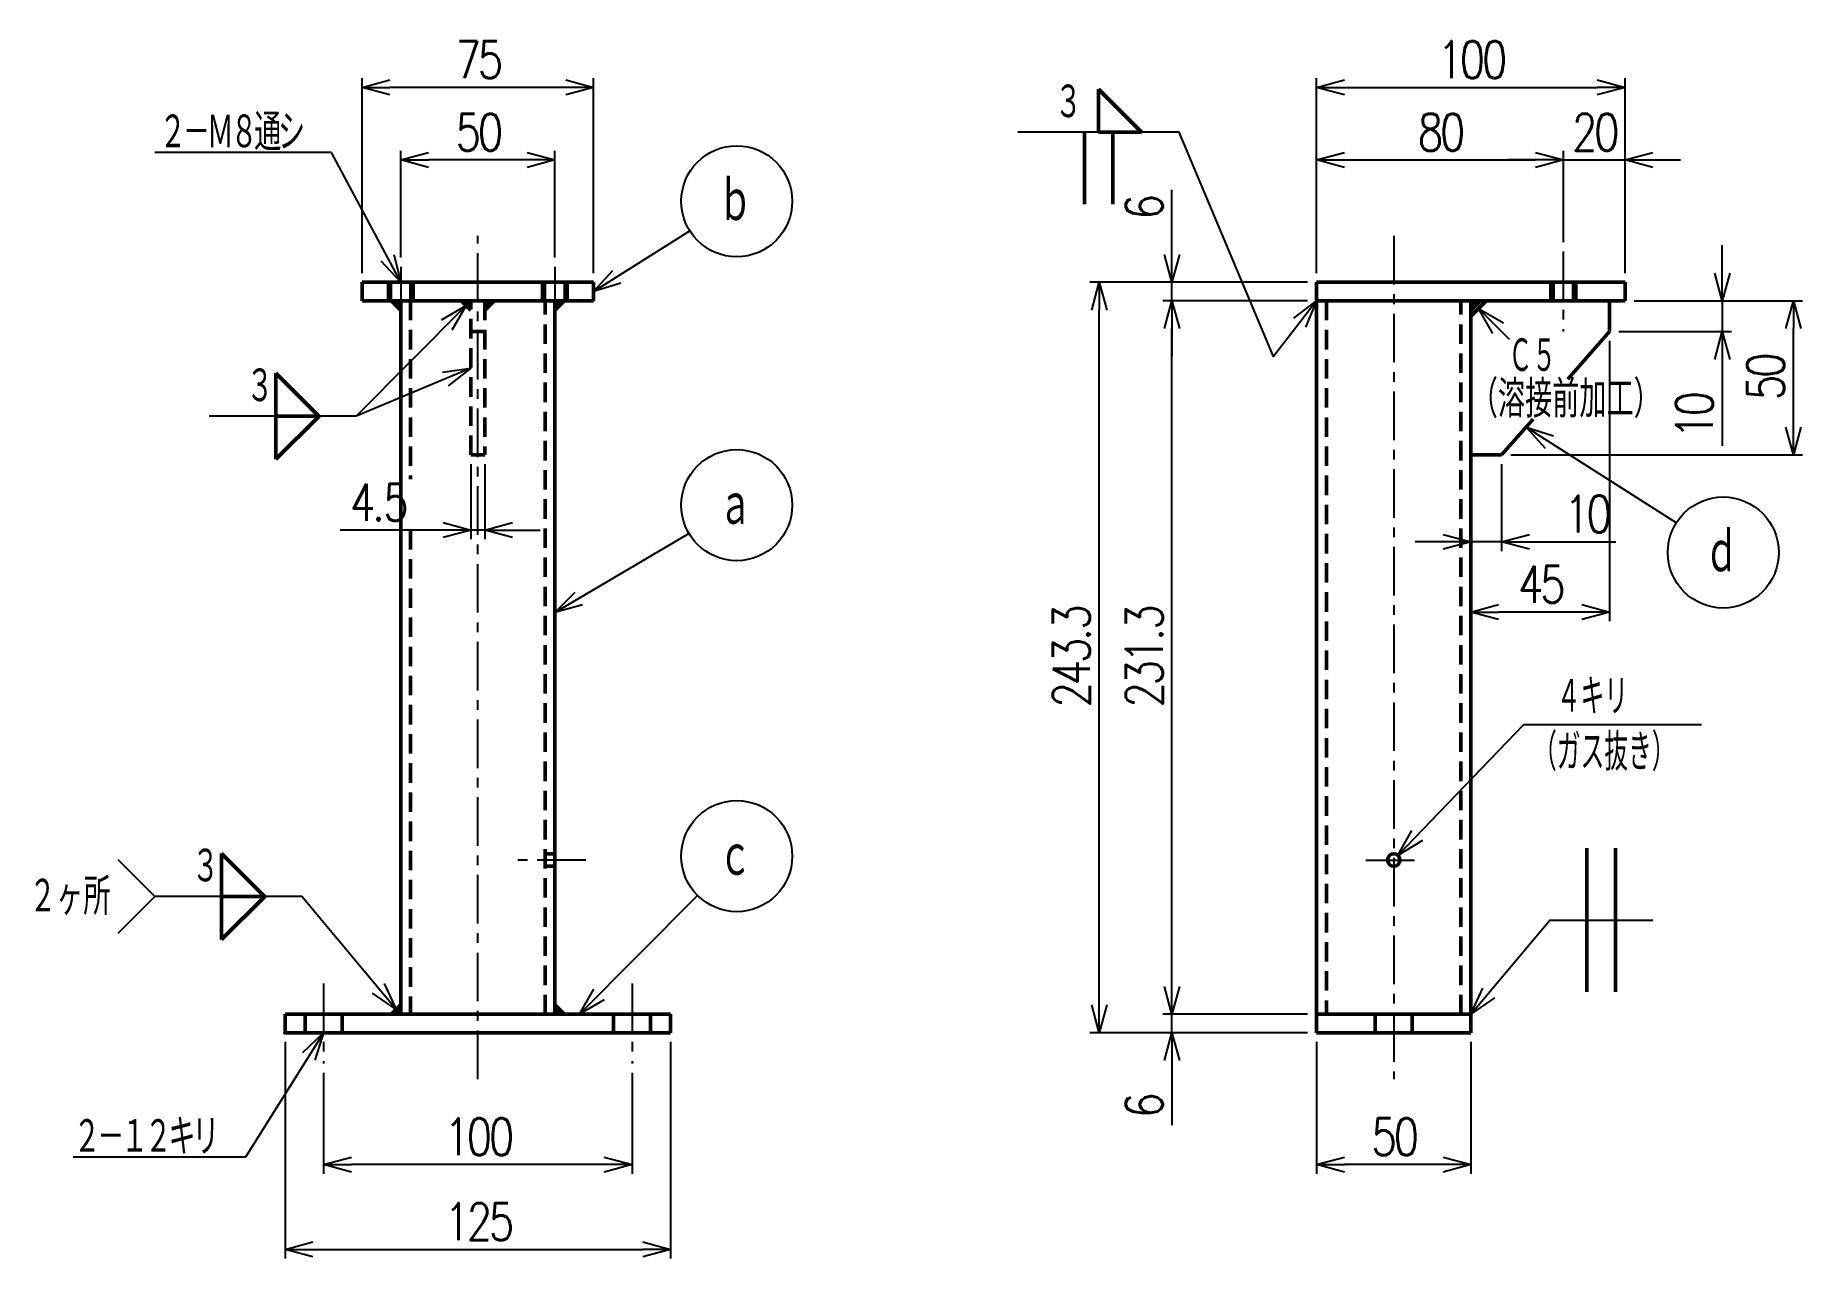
# Model space of a CAD drawing. Header units: millimetres. Extents: x -81 to 492, y -73 to 323.
import ezdxf

# ---------------------------------------------------------------- set-up
doc = ezdxf.new("R2010")
doc.units = ezdxf.units.MM
doc.header["$LTSCALE"] = 0.496063
doc.linetypes.add('CENTER', pattern=[50.8, 31.75, -6.35, 6.35, -6.35])
doc.linetypes.add('DASHED', pattern=[19.05, 12.7, -6.35])
doc.layers.add('NoLayerName_001', color=7, linetype='Continuous')
doc.styles.get("Standard").update_dxf_attribs({"font": 'txt', "bigfont": 'extfont2'})
doc.dimstyles.get("Standard").update_dxf_attribs({"dimtxt": 2.5, "dimasz": 2.5, "dimexe": 1.25, "dimexo": 0.625, "dimtad": 1, "dimdec": 3, "dimzin": 0, "dimdsep": 46, "dimtxsty": 'Standard', "dimcen": 2.5, "dimadec": 0, "dimazin": 0, "dimtfac": 0.75, "dimtdec": 3, "dimtmove": 0, "dimatfit": 3, "dimfxl": 1, "dimarcsym": 0})

# ---------------------------------------------------------------- blocks, each defined once
blk = doc.blocks.new('_OPEN30')
at = {"color": 0, "linetype": 'ByBlock', "lineweight": -2}
for p, q in [((-1, 0.267949), (0, 0)), ((0, 0), (-1, -0.267949)), ((0, 0), (-1, 0))]:
    blk.add_line(p, q, dxfattribs=at)
blk = doc.blocks.new('*D38')
at = {"layer": 'Defpoints', "color": 0}
for p in [(0, 0), (125, 0), (125, -70.24)]:
    blk.add_point(p, dxfattribs=at)
at = {"layer": 'NoLayerName_001', "color": 0, "linetype": 'Continuous', "lineweight": 25}
for p, q in [((0, -3), (0, -73.24)), ((125, -3), (125, -73.24)), ((9, -70.24), (116, -70.24))]:
    blk.add_line(p, q, dxfattribs=at)
at = {"layer": 'NoLayerName_001', "color": 0, "lineweight": 25, "xscale": 9, "yscale": 9, "zscale": 9, "rotation": 180}
blk.add_blockref('_OPEN30', (0, -70.24), dxfattribs=at)
at = {"layer": 'NoLayerName_001', "color": 0, "lineweight": 25, "xscale": 9, "yscale": 9, "zscale": 9}
blk.add_blockref('_OPEN30', (125, -70.24), dxfattribs=at)
at = {"layer": 'NoLayerName_001', "color": 2, "lineweight": 50, "insert": (62.5, -61.24), "char_height": 12, "attachment_point": 5}
blk.add_mtext('\\W0.8000;\\T0.8750;125', dxfattribs=at)
blk = doc.blocks.new('*D39')
at = {"layer": 'Defpoints', "color": 0}
for p in [(12.5, -10), (112.5, -10), (12.5, -42.74)]:
    blk.add_point(p, dxfattribs=at)
at = {"layer": 'NoLayerName_001', "color": 0, "linetype": 'Continuous', "lineweight": 25}
for p, q in [((12.5, -13), (12.5, -45.74)), ((112.5, -13), (112.5, -45.74)), ((103.5, -42.74), (21.5, -42.74))]:
    blk.add_line(p, q, dxfattribs=at)
at = {"layer": 'NoLayerName_001', "color": 0, "lineweight": 25, "xscale": 9, "yscale": 9, "zscale": 9}
for p, rotation in [((12.5, -42.74), 180), ((112.5, -42.74), 360)]:
    blk.add_blockref('_OPEN30', p, dxfattribs=dict(at, rotation=rotation))
at = {"layer": 'NoLayerName_001', "color": 2, "lineweight": 50, "insert": (62.5, -33.74), "char_height": 12, "attachment_point": 5}
blk.add_mtext('\\W0.8000;\\T0.8750;100', dxfattribs=at)
blk = doc.blocks.new('*D40')
at = {"layer": 'Defpoints', "color": 0}
for p in [(25, 306.47), (25, 243.3), (100, 243.3)]:
    blk.add_point(p, dxfattribs=at)
at = {"layer": 'NoLayerName_001', "color": 0, "linetype": 'Continuous', "lineweight": 25}
for p, q in [((25, 246.3), (25, 309.47)), ((100, 246.3), (100, 309.47)), ((91, 306.47), (34, 306.47))]:
    blk.add_line(p, q, dxfattribs=at)
at = {"layer": 'NoLayerName_001', "color": 0, "lineweight": 25, "xscale": 9, "yscale": 9, "zscale": 9, "rotation": 180}
blk.add_blockref('_OPEN30', (25, 306.47), dxfattribs=at)
at = {"layer": 'NoLayerName_001', "color": 0, "lineweight": 25, "xscale": 9, "yscale": 9, "zscale": 9}
blk.add_blockref('_OPEN30', (100, 306.47), dxfattribs=at)
at = {"layer": 'NoLayerName_001', "color": 2, "lineweight": 50, "insert": (62.5, 315.47), "char_height": 12, "attachment_point": 5}
blk.add_mtext('\\W0.8000;\\T0.8750;75', dxfattribs=at)
blk = doc.blocks.new('*D41')
at = {"layer": 'Defpoints', "color": 0}
for p in [(37.5, 282.94), (37.5, 248.3), (87.5, 248.3)]:
    blk.add_point(p, dxfattribs=at)
at = {"layer": 'NoLayerName_001', "color": 0, "linetype": 'Continuous', "lineweight": 25}
for p, q in [((37.5, 251.3), (37.5, 285.94)), ((78.5, 282.94), (46.5, 282.94)), ((87.5, 251.3), (87.5, 285.94))]:
    blk.add_line(p, q, dxfattribs=at)
at = {"layer": 'NoLayerName_001', "color": 0, "lineweight": 25, "xscale": 9, "yscale": 9, "zscale": 9, "rotation": 180}
blk.add_blockref('_OPEN30', (37.5, 282.94), dxfattribs=at)
at = {"layer": 'NoLayerName_001', "color": 0, "lineweight": 25, "xscale": 9, "yscale": 9, "zscale": 9}
blk.add_blockref('_OPEN30', (87.5, 282.94), dxfattribs=at)
at = {"layer": 'NoLayerName_001', "color": 2, "lineweight": 50, "insert": (62.5, 291.94), "char_height": 12, "attachment_point": 5}
blk.add_mtext('\\W0.8000;\\T0.8750;50', dxfattribs=at)
blk = doc.blocks.new('*D42')
at = {"layer": 'Defpoints', "color": 0}
for p in [(60.25, 187.3), (64.75, 187.3), (60.25, 162.96)]:
    blk.add_point(p, dxfattribs=at)
at = {"layer": 'NoLayerName_001', "color": 0, "linetype": 'Continuous', "lineweight": 25}
for p, q in [((60.25, 184.3), (60.25, 159.96)), ((64.75, 184.3), (64.75, 159.96)), ((60.25, 162.96), (17.85, 162.96)), ((51.25, 162.96), (42.25, 162.96)), ((64.75, 162.96), (60.25, 162.96)), ((73.75, 162.96), (82.75, 162.96))]:
    blk.add_line(p, q, dxfattribs=at)
at = {"layer": 'NoLayerName_001', "color": 0, "lineweight": 25, "xscale": 9, "yscale": 9, "zscale": 9}
blk.add_blockref('_OPEN30', (60.25, 162.96), dxfattribs=at)
at = {"layer": 'NoLayerName_001', "color": 0, "lineweight": 25, "xscale": 9, "yscale": 9, "zscale": 9, "rotation": 180}
blk.add_blockref('_OPEN30', (64.75, 162.96), dxfattribs=at)
at = {"layer": 'NoLayerName_001', "color": 2, "lineweight": 50, "insert": (30.05, 171.96), "char_height": 12, "attachment_point": 5}
blk.add_mtext('\\W0.8000;\\T0.8750;4.5', dxfattribs=at)
blk = doc.blocks.new('JZB_0008')
at = {"layer": 'NoLayerName_001', "color": 7, "linetype": 'Continuous', "lineweight": 50}
for p, q in [((0, 0), (0, 6)), ((0, 6), (75, 6)), ((75, 6), (75, 0)), ((0, 0), (75, 0))]:
    blk.add_line(p, q, dxfattribs=at)
blk = doc.blocks.new('JZB_0009')
at = {"layer": 'NoLayerName_001', "color": 7, "linetype": 'Continuous', "lineweight": 50}
for p, q in [((0, 0), (0, 6)), ((125, 6), (0, 6)), ((125, 6), (125, 0)), ((125, 0), (0, 0))]:
    blk.add_line(p, q, dxfattribs=at)
blk = doc.blocks.new('JZB_0010')
at = {"layer": 'NoLayerName_001', "color": 7, "linetype": 'Continuous', "lineweight": 50}
for p, q in [((0, 0), (0, 231.3)), ((50, 231.3), (50, 0))]:
    blk.add_line(p, q, dxfattribs=at)
at = {"layer": 'NoLayerName_001', "color": 3, "linetype": 'DASHED', "lineweight": 50}
for p, q in [((3.2, 231.3), (3.2, 173.47)), ((46.8, 0), (46.8, 231.3)), ((3.2, 156.96), (3.2, 0))]:
    blk.add_line(p, q, dxfattribs=at)
blk = doc.blocks.new('JZB_0011')
at = {"layer": 'NoLayerName_001', "color": 4, "linetype": 'CENTER', "lineweight": 25}
blk.add_line((4, 16), (4, 0), dxfattribs=at)
at = {"layer": 'NoLayerName_001', "color": 3, "linetype": 'DASHED', "lineweight": 50}
for p, q in [((0, 11), (0, 5)), ((0.67, 5), (0.67, 11)), ((7.33, 5), (7.33, 11)), ((8, 5), (8, 11))]:
    blk.add_line(p, q, dxfattribs=at)
blk = doc.blocks.new('JZB_0012')
at = {"layer": 'NoLayerName_001', "color": 4, "linetype": 'CENTER', "lineweight": 25}
blk.add_line((4, 16), (4, 0), dxfattribs=at)
at = {"layer": 'NoLayerName_001', "color": 3, "linetype": 'DASHED', "lineweight": 50}
for p, q in [((0, 11), (0, 5)), ((0.67, 5), (0.67, 11)), ((7.33, 5), (7.33, 11)), ((8, 5), (8, 11))]:
    blk.add_line(p, q, dxfattribs=at)
blk = doc.blocks.new('JZB_0013')
at = {"layer": 'NoLayerName_001', "color": 4, "linetype": 'CENTER', "lineweight": 25}
blk.add_line((6, 26), (6, 0), dxfattribs=at)
at = {"layer": 'NoLayerName_001', "color": 3, "linetype": 'DASHED', "lineweight": 50}
for p, q in [((0, 16), (0, 10)), ((12, 10), (12, 16))]:
    blk.add_line(p, q, dxfattribs=at)
blk = doc.blocks.new('JZB_0014')
at = {"layer": 'NoLayerName_001', "color": 4, "linetype": 'CENTER', "lineweight": 25}
blk.add_line((6, 26), (6, 0), dxfattribs=at)
at = {"layer": 'NoLayerName_001', "color": 3, "linetype": 'DASHED', "lineweight": 50}
for p, q in [((0, 16), (0, 10)), ((12, 10), (12, 16))]:
    blk.add_line(p, q, dxfattribs=at)
blk = doc.blocks.new('JZB_0015')
at = {"layer": 'NoLayerName_001', "color": 4, "linetype": 'CENTER', "lineweight": 25}
blk.add_line((23.2, 2), (0, 2), dxfattribs=at)
at = {"layer": 'NoLayerName_001', "color": 3, "linetype": 'DASHED', "lineweight": 50}
for p, q in [((13.2, 4), (10, 4)), ((10, 0), (13.2, 0))]:
    blk.add_line(p, q, dxfattribs=at)
blk = doc.blocks.new('JZB_0016')
at = {"layer": 'NoLayerName_001', "color": 3, "linetype": 'DASHED', "lineweight": 50}
for p, q in [((0, 0), (0, 50)), ((4.5, 50), (4.5, 0)), ((0, 40), (4.5, 40)), ((4.5, 0), (0, 0))]:
    blk.add_line(p, q, dxfattribs=at)
blk = doc.blocks.new('DIM_0002')
at = {"color": 3, "linetype": 'Continuous', "lineweight": 25}
for points in [[(0, 0), (31.23, 19.66)], [(8.9, 2.75), (0, 0), (6.33, 6.84)]]:
    blk.add_lwpolyline(points, dxfattribs=at)
blk.add_circle((46.46, 29.25), 18, dxfattribs=at)
at = {"color": 2, "linetype": 'Continuous', "lineweight": 50, "width": 0.666667}
blk.add_text('ｂ', height=15, dxfattribs=at).set_placement((40.46, 21.75))
blk = doc.blocks.new('DIM_0003')
at = {"color": 3, "linetype": 'Continuous', "lineweight": 25}
for points in [[(0, 0), (43.46, 25.67)], [(8.98, 2.5), (0, 0), (6.52, 6.65)]]:
    blk.add_lwpolyline(points, dxfattribs=at)
blk.add_circle((58.96, 34.82), 18, dxfattribs=at)
at = {"color": 2, "linetype": 'Continuous', "lineweight": 50, "width": 0.666667}
blk.add_text('ａ', height=15, dxfattribs=at).set_placement((52.96, 27.32))
blk = doc.blocks.new('DIM_0004')
at = {"color": 3, "linetype": 'Continuous', "lineweight": 25}
for points in [[(0, 0), (38.31, 38.49)], [(8.06, 4.68), (0, 0), (4.64, 8.08)]]:
    blk.add_lwpolyline(points, dxfattribs=at)
blk.add_circle((51, 51.25), 18, dxfattribs=at)
at = {"color": 2, "linetype": 'Continuous', "lineweight": 50, "width": 0.666667}
blk.add_text('ｃ', height=15, dxfattribs=at).set_placement((45, 43.75))
blk = doc.blocks.new('DIM_0005')
at = {"color": 2, "linetype": 'Continuous', "lineweight": 50}
for p, q in [((62.4, 50.63), (62.4, 36.68)), ((76.33, 36.68), (62.4, 50.63)), ((62.4, 36.68), (76.33, 36.68)), ((62.4, 36.68), (62.4, 22.72)), ((76.46, 36.68), (62.4, 36.68)), ((62.4, 22.72), (76.46, 36.68))]:
    blk.add_line(p, q, dxfattribs=at)
at = {"color": 3, "linetype": 'Continuous', "lineweight": 25}
for points in [[(28.8, 48.68), (40.8, 36.68), (28.8, 24.68)], [(118.99, 0), (88.46, 36.68), (40.8, 36.68)], [(115.09, 8.46), (118.99, 0), (111.38, 5.37)]]:
    blk.add_lwpolyline(points, dxfattribs=at)
at = {"color": 2, "linetype": 'Continuous', "lineweight": 50, "width": 0.666667}
for s, p in [('３', (52.8, 40.43)), ('２ヶ所', (0, 30.68))]:
    blk.add_text(s, height=12, dxfattribs=at).set_placement(p)
blk = doc.blocks.new('DIM_0006')
at = {"color": 2, "linetype": 'Continuous', "lineweight": 50}
for p, q in [((21.6, 28.01), (21.6, 14.06)), ((35.53, 14.06), (21.6, 28.01)), ((21.6, 14.06), (35.53, 14.06)), ((21.6, 14.06), (21.6, 0.11)), ((35.66, 14.06), (21.6, 14.06)), ((21.6, 0.11), (35.66, 14.06))]:
    blk.add_line(p, q, dxfattribs=at)
at = {"color": 3, "linetype": 'Continuous', "lineweight": 25}
for points in [[(83.31, 49.97), (47.66, 14.06), (0, 14.06)], [(75.26, 45.29), (83.31, 49.97), (78.68, 41.89)], [(84.81, 29.57), (47.66, 14.06)], [(75.58, 28.32), (84.81, 29.57), (77.43, 23.87)]]:
    blk.add_lwpolyline(points, dxfattribs=at)
at = {"color": 2, "linetype": 'Continuous', "lineweight": 50, "width": 0.666667}
blk.add_text('３', height=12, dxfattribs=at).set_placement((12, 17.81))
blk = doc.blocks.new('*D43')
at = {"layer": 'Defpoints', "color": 0}
for p in [(414.47, 282.94), (414.47, 253.3), (334.47, 243.3)]:
    blk.add_point(p, dxfattribs=at)
at = {"layer": 'NoLayerName_001', "color": 0, "linetype": 'Continuous', "lineweight": 25}
for p, q in [((334.47, 246.3), (334.47, 285.94)), ((343.47, 282.94), (405.47, 282.94)), ((414.47, 256.3), (414.47, 285.94))]:
    blk.add_line(p, q, dxfattribs=at)
at = {"layer": 'NoLayerName_001', "color": 0, "lineweight": 25, "xscale": 9, "yscale": 9, "zscale": 9, "rotation": 180}
blk.add_blockref('_OPEN30', (334.47, 282.94), dxfattribs=at)
at = {"layer": 'NoLayerName_001', "color": 0, "lineweight": 25, "xscale": 9, "yscale": 9, "zscale": 9}
blk.add_blockref('_OPEN30', (414.47, 282.94), dxfattribs=at)
at = {"layer": 'NoLayerName_001', "color": 2, "lineweight": 50, "insert": (374.47, 291.94), "char_height": 12, "attachment_point": 5}
blk.add_mtext('\\W0.8000;\\T0.8750;80', dxfattribs=at)
blk = doc.blocks.new('*D44')
at = {"layer": 'Defpoints', "color": 0}
for p in [(434.47, 282.94), (414.47, 253.3), (434.47, 243.3)]:
    blk.add_point(p, dxfattribs=at)
at = {"layer": 'NoLayerName_001', "color": 0, "linetype": 'Continuous', "lineweight": 25}
for p, q in [((405.47, 282.94), (396.47, 282.94)), ((414.47, 256.3), (414.47, 285.94)), ((414.47, 282.94), (434.47, 282.94)), ((434.47, 246.3), (434.47, 285.94)), ((443.47, 282.94), (452.47, 282.94))]:
    blk.add_line(p, q, dxfattribs=at)
at = {"layer": 'NoLayerName_001', "color": 0, "lineweight": 25, "xscale": 9, "yscale": 9, "zscale": 9}
blk.add_blockref('_OPEN30', (414.47, 282.94), dxfattribs=at)
at = {"layer": 'NoLayerName_001', "color": 0, "lineweight": 25, "xscale": 9, "yscale": 9, "zscale": 9, "rotation": 180}
blk.add_blockref('_OPEN30', (434.47, 282.94), dxfattribs=at)
at = {"layer": 'NoLayerName_001', "color": 2, "lineweight": 50, "insert": (424.47, 291.94), "char_height": 12, "attachment_point": 5}
blk.add_mtext('\\W0.8000;\\T0.8750;20', dxfattribs=at)
blk = doc.blocks.new('*D45')
at = {"layer": 'Defpoints', "color": 0}
for p in [(434.47, 306.47), (334.47, 243.3), (434.47, 243.3)]:
    blk.add_point(p, dxfattribs=at)
at = {"layer": 'NoLayerName_001', "color": 0, "linetype": 'Continuous', "lineweight": 25}
for p, q in [((334.47, 246.3), (334.47, 309.47)), ((434.47, 246.3), (434.47, 309.47)), ((343.47, 306.47), (425.47, 306.47))]:
    blk.add_line(p, q, dxfattribs=at)
at = {"layer": 'NoLayerName_001', "color": 0, "lineweight": 25, "xscale": 9, "yscale": 9, "zscale": 9, "rotation": 180}
blk.add_blockref('_OPEN30', (334.47, 306.47), dxfattribs=at)
at = {"layer": 'NoLayerName_001', "color": 0, "lineweight": 25, "xscale": 9, "yscale": 9, "zscale": 9}
blk.add_blockref('_OPEN30', (434.47, 306.47), dxfattribs=at)
at = {"layer": 'NoLayerName_001', "color": 2, "lineweight": 50, "insert": (384.47, 315.47), "char_height": 12, "attachment_point": 5}
blk.add_mtext('\\W0.8000;\\T0.8750;100', dxfattribs=at)
blk = doc.blocks.new('*D46')
at = {"layer": 'Defpoints', "color": 0}
for p in [(334.47, 0), (384.47, 0), (334.47, -42.74)]:
    blk.add_point(p, dxfattribs=at)
at = {"layer": 'NoLayerName_001', "color": 0, "linetype": 'Continuous', "lineweight": 25}
for p, q in [((334.47, -3), (334.47, -45.74)), ((384.47, -3), (384.47, -45.74)), ((375.47, -42.74), (343.47, -42.74))]:
    blk.add_line(p, q, dxfattribs=at)
at = {"layer": 'NoLayerName_001', "color": 0, "lineweight": 25, "xscale": 9, "yscale": 9, "zscale": 9}
for p, rotation in [((334.47, -42.74), 180), ((384.47, -42.74), 360)]:
    blk.add_blockref('_OPEN30', p, dxfattribs=dict(at, rotation=rotation))
at = {"layer": 'NoLayerName_001', "color": 2, "lineweight": 50, "insert": (359.47, -33.74), "char_height": 12, "attachment_point": 5}
blk.add_mtext('\\W0.8000;\\T0.8750;50', dxfattribs=at)
blk = doc.blocks.new('DIM_0010')
at = {"color": 3, "linetype": 'Continuous', "lineweight": 25}
for points in [[(0, 0), (40.8, 42.53), (98.4, 42.53)], [(7.97, 4.83), (0, 0), (4.49, 8.16)]]:
    blk.add_lwpolyline(points, dxfattribs=at)
at = {"color": 2, "linetype": 'Continuous', "lineweight": 50, "width": 0.583333}
for s, p in [('\u3000４キリ', (43.8, 45.53)), ('（ガス抜き）', (43.8, 27.53))]:
    blk.add_text(s, height=12, dxfattribs=at).set_placement(p)
blk = doc.blocks.new('*D48')
at = {"layer": 'Defpoints', "color": 0}
for p in [(287.57, 237.3), (334.47, 237.3), (334.47, 6)]:
    blk.add_point(p, dxfattribs=at)
at = {"layer": 'NoLayerName_001', "color": 0, "linetype": 'Continuous', "lineweight": 25}
for p, q in [((331.47, 237.3), (284.57, 237.3)), ((287.57, 15), (287.57, 228.3)), ((331.47, 6), (284.57, 6))]:
    blk.add_line(p, q, dxfattribs=at)
at = {"layer": 'NoLayerName_001', "color": 0, "lineweight": 25, "xscale": 9, "yscale": 9, "zscale": 9}
for p, rotation in [((287.57, 237.3), 90), ((287.57, 6), 270)]:
    blk.add_blockref('_OPEN30', p, dxfattribs=dict(at, rotation=rotation))
at = {"layer": 'NoLayerName_001', "color": 2, "lineweight": 50, "insert": (278.57, 121.65), "char_height": 12, "attachment_point": 5, "rotation": 90}
blk.add_mtext('\\W0.8000;\\T0.8750;231.3', dxfattribs=at)
blk = doc.blocks.new('*D49')
at = {"layer": 'Defpoints', "color": 0}
for p in [(287.57, 6), (334.47, 6), (334.47, 0)]:
    blk.add_point(p, dxfattribs=at)
at = {"layer": 'NoLayerName_001', "color": 0, "linetype": 'Continuous', "lineweight": 25}
for p, q in [((287.57, 15), (287.57, 24)), ((331.47, 6), (284.57, 6)), ((287.57, 0), (287.57, 6)), ((331.47, 0), (284.57, 0)), ((287.57, 0), (287.57, -29.94)), ((287.57, -9), (287.57, -18))]:
    blk.add_line(p, q, dxfattribs=at)
at = {"layer": 'NoLayerName_001', "color": 0, "lineweight": 25, "xscale": 9, "yscale": 9, "zscale": 9}
for p, rotation in [((287.57, 6), 270), ((287.57, 0), 90)]:
    blk.add_blockref('_OPEN30', p, dxfattribs=dict(at, rotation=rotation))
at = {"layer": 'NoLayerName_001', "color": 2, "lineweight": 50, "insert": (278.57, -23.97), "char_height": 12, "attachment_point": 5, "rotation": 90}
blk.add_mtext('\\W0.8000;\\T0.8750;6', dxfattribs=at)
blk = doc.blocks.new('*D50')
at = {"layer": 'Defpoints', "color": 0}
for p in [(287.57, 243.3), (334.47, 243.3), (334.47, 237.3)]:
    blk.add_point(p, dxfattribs=at)
at = {"layer": 'NoLayerName_001', "color": 0, "linetype": 'Continuous', "lineweight": 25}
for p, q in [((287.57, 243.3), (287.57, 273.24)), ((287.57, 252.3), (287.57, 261.3)), ((331.47, 243.3), (284.57, 243.3)), ((287.57, 237.3), (287.57, 243.3)), ((331.47, 237.3), (284.57, 237.3)), ((287.57, 228.3), (287.57, 219.3))]:
    blk.add_line(p, q, dxfattribs=at)
at = {"layer": 'NoLayerName_001', "color": 0, "lineweight": 25, "xscale": 9, "yscale": 9, "zscale": 9}
for p, rotation in [((287.57, 243.3), 270), ((287.57, 237.3), 90)]:
    blk.add_blockref('_OPEN30', p, dxfattribs=dict(at, rotation=rotation))
at = {"layer": 'NoLayerName_001', "color": 2, "lineweight": 50, "insert": (278.57, 267.27), "char_height": 12, "attachment_point": 5, "rotation": 90}
blk.add_mtext('\\W0.8000;\\T0.8750;6', dxfattribs=at)
blk = doc.blocks.new('*D51')
at = {"layer": 'Defpoints', "color": 0}
for p in [(263.99, 243.3), (334.47, 243.3), (334.47, 0)]:
    blk.add_point(p, dxfattribs=at)
at = {"layer": 'NoLayerName_001', "color": 0, "linetype": 'Continuous', "lineweight": 25}
for p, q in [((331.47, 243.3), (260.99, 243.3)), ((263.99, 9), (263.99, 234.3)), ((331.47, 0), (260.99, 0))]:
    blk.add_line(p, q, dxfattribs=at)
at = {"layer": 'NoLayerName_001', "color": 0, "lineweight": 25, "xscale": 9, "yscale": 9, "zscale": 9}
for p, rotation in [((263.99, 243.3), 90), ((263.99, 0), 270)]:
    blk.add_blockref('_OPEN30', p, dxfattribs=dict(at, rotation=rotation))
at = {"layer": 'NoLayerName_001', "color": 2, "lineweight": 50, "insert": (254.99, 121.65), "char_height": 12, "attachment_point": 5, "rotation": 90}
blk.add_mtext('\\W0.8000;\\T0.8750;243.3', dxfattribs=at)
blk = doc.blocks.new('*D52')
at = {"layer": 'Defpoints', "color": 0}
for p in [(434.47, 237.3), (489.06, 237.3), (394.47, 187.3)]:
    blk.add_point(p, dxfattribs=at)
at = {"layer": 'NoLayerName_001', "color": 0, "linetype": 'Continuous', "lineweight": 25}
for p, q in [((437.47, 237.3), (492.06, 237.3)), ((489.06, 196.3), (489.06, 228.3)), ((397.47, 187.3), (492.06, 187.3))]:
    blk.add_line(p, q, dxfattribs=at)
at = {"layer": 'NoLayerName_001', "color": 0, "lineweight": 25, "xscale": 9, "yscale": 9, "zscale": 9}
for p, rotation in [((489.06, 237.3), 90), ((489.06, 187.3), 270)]:
    blk.add_blockref('_OPEN30', p, dxfattribs=dict(at, rotation=rotation))
at = {"layer": 'NoLayerName_001', "color": 2, "lineweight": 50, "insert": (480.06, 212.3), "char_height": 12, "attachment_point": 5, "rotation": 90}
blk.add_mtext('\\W0.8000;\\T0.8750;50', dxfattribs=at)
blk = doc.blocks.new('*D53')
at = {"layer": 'Defpoints', "color": 0}
for p in [(434.47, 237.3), (429.47, 227.3), (465.99, 227.3)]:
    blk.add_point(p, dxfattribs=at)
at = {"layer": 'NoLayerName_001', "color": 0, "linetype": 'Continuous', "lineweight": 25}
for p, q in [((465.99, 246.3), (465.99, 255.3)), ((437.47, 237.3), (468.99, 237.3)), ((465.99, 237.3), (465.99, 227.3)), ((432.47, 227.3), (468.99, 227.3)), ((465.99, 227.3), (465.99, 190.27)), ((465.99, 218.3), (465.99, 209.3))]:
    blk.add_line(p, q, dxfattribs=at)
at = {"layer": 'NoLayerName_001', "color": 0, "lineweight": 25, "xscale": 9, "yscale": 9, "zscale": 9}
for p, rotation in [((465.99, 237.3), 270), ((465.99, 227.3), 90)]:
    blk.add_blockref('_OPEN30', p, dxfattribs=dict(at, rotation=rotation))
at = {"layer": 'NoLayerName_001', "color": 2, "lineweight": 50, "insert": (456.99, 199.79), "char_height": 12, "attachment_point": 5, "rotation": 90}
blk.add_mtext('\\W0.8000;\\T0.8750;10', dxfattribs=at)
blk = doc.blocks.new('*D54')
at = {"layer": 'Defpoints', "color": 0}
for p in [(384.47, 237.3), (394.47, 187.3), (384.47, 159.16)]:
    blk.add_point(p, dxfattribs=at)
at = {"layer": 'NoLayerName_001', "color": 0, "linetype": 'Continuous', "lineweight": 25}
for p, q in [((394.47, 184.3), (394.47, 156.16)), ((375.47, 159.16), (366.47, 159.16)), ((394.47, 159.16), (384.47, 159.16)), ((394.47, 159.16), (431.49, 159.16)), ((403.47, 159.16), (412.47, 159.16))]:
    blk.add_line(p, q, dxfattribs=at)
at = {"layer": 'NoLayerName_001', "color": 0, "lineweight": 25, "xscale": 9, "yscale": 9, "zscale": 9}
blk.add_blockref('_OPEN30', (384.47, 159.16), dxfattribs=at)
at = {"layer": 'NoLayerName_001', "color": 0, "lineweight": 25, "xscale": 9, "yscale": 9, "zscale": 9, "rotation": 180}
blk.add_blockref('_OPEN30', (394.47, 159.16), dxfattribs=at)
at = {"layer": 'NoLayerName_001', "color": 2, "lineweight": 50, "insert": (421.98, 168.16), "char_height": 12, "attachment_point": 5}
blk.add_mtext('\\W0.8000;\\T0.8750;10', dxfattribs=at)
blk = doc.blocks.new('DIM_0011')
at = {"color": 3, "linetype": 'Continuous', "lineweight": 25}
blk.add_line((0, 21.4), (9.97, 11.43), dxfattribs=at)
blk.add_lwpolyline([(4.66, 13.33), (0, 21.4), (8.07, 16.74)], dxfattribs=at)
at = {"color": 2, "linetype": 'Continuous', "lineweight": 50, "width": 0.583333}
blk.add_text('Ｃ５', height=12, dxfattribs=at).set_placement((9.74, 0))
blk = doc.blocks.new('*D56')
at = {"layer": 'Defpoints', "color": 0}
for p in [(384.47, 237.3), (429.47, 227.3), (384.47, 136.4)]:
    blk.add_point(p, dxfattribs=at)
at = {"layer": 'NoLayerName_001', "color": 0, "linetype": 'Continuous', "lineweight": 25}
for p, q in [((429.47, 224.3), (429.47, 133.4)), ((420.47, 136.4), (393.47, 136.4))]:
    blk.add_line(p, q, dxfattribs=at)
at = {"layer": 'NoLayerName_001', "color": 0, "lineweight": 25, "xscale": 9, "yscale": 9, "zscale": 9, "rotation": 180}
blk.add_blockref('_OPEN30', (384.47, 136.4), dxfattribs=at)
at = {"layer": 'NoLayerName_001', "color": 0, "lineweight": 25, "xscale": 9, "yscale": 9, "zscale": 9}
blk.add_blockref('_OPEN30', (429.47, 136.4), dxfattribs=at)
at = {"layer": 'NoLayerName_001', "color": 2, "lineweight": 50, "insert": (406.97, 145.4), "char_height": 12, "attachment_point": 5}
blk.add_mtext('\\W0.8000;\\T0.8750;45', dxfattribs=at)
blk = doc.blocks.new('JZB_0021')
at = {"layer": 'NoLayerName_001', "color": 7, "linetype": 'Continuous', "lineweight": 50}
for p, q in [((0, 6), (0, 0)), ((100, 6), (0, 6)), ((100, 0), (100, 6)), ((100, 0), (0, 0))]:
    blk.add_line(p, q, dxfattribs=at)
blk = doc.blocks.new('JZB_0022')
at = {"layer": 'NoLayerName_001', "color": 7, "linetype": 'Continuous', "lineweight": 50}
for p, q in [((0, 6), (0, 0)), ((50, 6), (0, 6)), ((50, 0), (50, 6)), ((50, 0), (0, 0))]:
    blk.add_line(p, q, dxfattribs=at)
blk = doc.blocks.new('JZB_0023')
at = {"layer": 'NoLayerName_001', "color": 7, "linetype": 'Continuous', "lineweight": 50}
for p, q in [((0, 0), (0, 231.3)), ((50, 231.3), (50, 0))]:
    blk.add_line(p, q, dxfattribs=at)
at = {"layer": 'NoLayerName_001', "color": 3, "linetype": 'DASHED', "lineweight": 50}
for p, q in [((3.2, 231.3), (3.2, 0)), ((46.8, 0), (46.8, 231.3))]:
    blk.add_line(p, q, dxfattribs=at)
blk = doc.blocks.new('JZB_0024')
at = {"layer": 'NoLayerName_001', "color": 4, "linetype": 'CENTER', "lineweight": 25}
blk.add_line((4, 26), (4, 0), dxfattribs=at)
at = {"layer": 'NoLayerName_001', "color": 3, "linetype": 'DASHED', "lineweight": 50}
for p, q in [((0, 16), (0, 10)), ((0.68, 10), (0.68, 16)), ((7.33, 10), (7.33, 16)), ((8, 10), (8, 16))]:
    blk.add_line(p, q, dxfattribs=at)
blk = doc.blocks.new('JZB_0025')
at = {"layer": 'NoLayerName_001', "color": 4, "linetype": 'CENTER', "lineweight": 25}
blk.add_line((6, 273.3), (6, 0), dxfattribs=at)
at = {"layer": 'NoLayerName_001', "color": 3, "linetype": 'DASHED', "lineweight": 50}
for p, q in [((0, 21), (0, 15)), ((12, 15), (12, 21))]:
    blk.add_line(p, q, dxfattribs=at)
blk = doc.blocks.new('JZB_0026')
at = {"layer": 'NoLayerName_001', "color": 4, "linetype": 'CENTER', "lineweight": 25}
blk.add_line((0, 2), (18, 2), dxfattribs=at)
at = {"layer": 'NoLayerName_001', "color": 7, "linetype": 'Continuous', "lineweight": 50}
blk.add_circle((9, 2), 2, dxfattribs=at)
blk = doc.blocks.new('JZB_0027')
at = {"layer": 'NoLayerName_001', "color": 7, "linetype": 'Continuous', "lineweight": 50}
for p, q in [((0, 45), (5, 50)), ((45, 40), (45, 50)), ((45, 40), (31.5, 24.57)), ((20.19, 11.64), (10, 0)), ((10, 0), (0, 0))]:
    blk.add_line(p, q, dxfattribs=at)
blk = doc.blocks.new('DIM_0007')
at = {"color": 2, "linetype": 'Continuous', "lineweight": 50}
for p, q in [((37.63, 53.8), (37.63, 30.54)), ((46.87, 30.54), (46.87, 53.8)), ((37.63, 30.54), (37.63, 7.29)), ((46.87, 7.29), (46.87, 30.54))]:
    blk.add_line(p, q, dxfattribs=at)
at = {"color": 3, "linetype": 'Continuous', "lineweight": 25}
for points in [[(0, 0), (25.63, 30.54), (59, 30.54)], [(7.63, 5.34), (0, 0), (3.94, 8.44)]]:
    blk.add_lwpolyline(points, dxfattribs=at)
blk = doc.blocks.new('DIM_0008')
at = {"color": 2, "linetype": 'Continuous', "lineweight": 50}
for p, q in [((26.22, 86.65), (26.22, 72.7)), ((40.16, 72.7), (26.22, 86.65)), ((21.6, 72.7), (21.6, 49.45)), ((26.22, 72.7), (40.16, 72.7)), ((30.85, 49.45), (30.85, 72.7))]:
    blk.add_line(p, q, dxfattribs=at)
at = {"color": 3, "linetype": 'Continuous', "lineweight": 25}
for points in [[(96.88, 18.08), (82.86, 0), (52.28, 72.7), (0, 72.7)], [(89.46, 12.45), (96.88, 18.08), (93.27, 9.49)]]:
    blk.add_lwpolyline(points, dxfattribs=at)
at = {"color": 2, "linetype": 'Continuous', "lineweight": 50, "width": 0.666667}
blk.add_text('３', height=12, dxfattribs=at).set_placement((12, 76.45))
blk = doc.blocks.new('DIM_0009')
at = {"color": 3, "linetype": 'Continuous', "lineweight": 25}
for points in [[(6.3, 51.77), (0, 58.64), (8.89, 55.84)], [(0, 58.64), (48.76, 27.65)]]:
    blk.add_lwpolyline(points, dxfattribs=at)
blk.add_circle((63.95, 18), 18, dxfattribs=at)
at = {"color": 2, "linetype": 'Continuous', "lineweight": 50, "width": 0.666667}
blk.add_text('ｄ', height=15, dxfattribs=at).set_placement((57.95, 10.5))

msp = doc.modelspace()

# ---------------------------------------------------------------- hatches: boundary and pattern name
at = {"layer": 'NoLayerName_001', "linetype": 'Continuous', "lineweight": 25}
h = msp.add_hatch(dxfattribs=at)
h.set_pattern_fill('ANSI31', color=6, scale=0.04725, angle=270)
h.paths.add_polyline_path([(37.5, 234.3), (37.5, 237.3), (34.5, 237.3)])
h = msp.add_hatch(dxfattribs=at)
h.set_pattern_fill('ANSI31', color=6, scale=0.04725, angle=270)
h.paths.add_polyline_path([(60.25, 234.3), (60.25, 237.3), (57.25, 237.3)])
h = msp.add_hatch(dxfattribs=at)
h.set_pattern_fill('ANSI31', color=6, scale=0.04725, angle=180)
h.paths.add_polyline_path([(64.75, 234.3), (64.75, 237.3), (67.75, 237.3)])
h = msp.add_hatch(dxfattribs=at)
h.set_pattern_fill('ANSI31', color=6, scale=0.04725, angle=180)
h.paths.add_polyline_path([(87.5, 234.3), (87.5, 237.3), (90.5, 237.3)])
h = msp.add_hatch(dxfattribs=at)
h.set_pattern_fill('ANSI31', color=6, scale=0.04725, angle=180)
h.set_pattern_definition([(225, (384.46559, 0), (0.10607928, -0.10607928), [])])
h.paths.add_polyline_path([(384.4656, 234.3), (384.4656, 237.3), (387.4656, 237.3)])
h = msp.add_hatch(dxfattribs=at)
h.set_pattern_fill('ANSI31', color=6, scale=0.04725)
h.paths.add_polyline_path([(37.5, 9), (37.5, 6), (34.5, 6)])
h = msp.add_hatch(dxfattribs=at)
h.set_pattern_fill('ANSI31', color=6, scale=0.04725, angle=90)
h.paths.add_polyline_path([(87.5, 9), (87.5, 6), (90.5, 6)])

# ---------------------------------------------------------------- linework, layer by layer
at = {"layer": 'NoLayerName_001', "color": 4, "linetype": 'CENTER', "lineweight": 25}
msp.add_line((62.5, -15), (62.5, 258.3), dxfattribs=at)
at = {"layer": 'NoLayerName_001', "color": 6, "linetype": 'Continuous', "lineweight": 50}
for p, q in [((34.5, 237.3), (37.5, 234.3)), ((57.25, 237.3), (60.25, 234.3)), ((67.75, 237.3), (64.75, 234.3)), ((90.5, 237.3), (87.5, 234.3)), ((387.4656, 237.3), (384.4656, 234.3)), ((34.5, 6), (37.5, 9)), ((90.5, 6), (87.5, 9))]:
    msp.add_line(p, q, dxfattribs=at)
at = {"layer": 'NoLayerName_001', "color": 7, "linetype": 'Continuous', "lineweight": 50}
msp.add_point((0, 0), dxfattribs=at)

# ---------------------------------------------------------------- block references
at = {"layer": 'NoLayerName_001', "color": 3, "linetype": 'Continuous', "lineweight": 25}
for name, p in [('DIM_0008', (237.582, 219.215)), ('DIM_0002', (100, 240.3)), ('DIM_0006', (-24.5603, 185.8258)), ('DIM_0011', (386.9656, 213.3984)), ('DIM_0009', (402.3622, 137.6884)), ('DIM_0003', (87.5, 136.2178)), ('DIM_0010', (360.8502, 57.4432)), ('DIM_0004', (95.4549, 6)), ('DIM_0005', (-82.9947, 7.5)), ('DIM_0007', (384.4656, 6))]:
    msp.add_blockref(name, p, dxfattribs=at)
at = {"layer": 'NoLayerName_001'}
for name, p in [('JZB_0025', (353.4656, -15)), ('JZB_0024', (410.4656, 227.3)), ('JZB_0011', (33.5, 232.3)), ('JZB_0012', (83.5, 232.3)), ('JZB_0008', (25, 237.3)), ('JZB_0021', (334.4656, 237.3)), ('JZB_0010', (37.5, 6)), ('JZB_0016', (60.25, 187.3)), ('JZB_0023', (334.4656, 6)), ('JZB_0027', (384.4656, 187.3)), ('JZB_0015', (74.3, 54)), ('JZB_0026', (350.4656, 54)), ('JZB_0013', (6.5, -10)), ('JZB_0014', (106.5, -10)), ('JZB_0009', (0, 0)), ('JZB_0022', (334.4656, 0))]:
    msp.add_blockref(name, p, dxfattribs=at)

# ---------------------------------------------------------------- texts
at = {"layer": 'NoLayerName_001', "color": 2, "linetype": 'Continuous', "lineweight": 50, "char_height": 12, "attachment_point": 9, "line_spacing_factor": 0.75}
for s, insert in [('\\A1;\\W0.6667;\\T0.8750;２－Ｍ８通シ', (5.4219, 285.9395)), ('\\A1;\\W0.6667;\\T0.8750;２－１２キリ', (-22.4043, -39.7357))]:
    msp.add_mtext(s, dxfattribs=dict(at, insert=insert))
at = {"layer": 'NoLayerName_001', "color": 2, "lineweight": 50, "insert": (384.4656, 199.1973), "char_height": 12, "attachment_point": 7}
msp.add_mtext('\\A1;\\W0.6667;（溶接前加工）', dxfattribs=at)

# ---------------------------------------------------------------- dimensions: what is measured, and where the dimension line sits
at = {"layer": 'NoLayerName_001', "color": 3, "linetype": 'Continuous', "lineweight": 50}
for base, p1, p2, angle, override, picture, middle in [((25, 306.4713), (100, 243.3), (25, 243.3), 180, {"dimtxt": 12, "dimasz": 9, "dimexe": 3, "dimexo": 3, "dimgap": 3, "dimzin": 8, "dimblk": 'OPEN30', "dimclrd": 0, "dimclre": 0, "dimclrt": 2, "dimtp": 0, "dimtm": 0, "dimlwd": 25, "dimlwe": 25}, '*D40', (62.5, 306.4713)), ((37.5, 282.9395), (87.5, 248.3), (37.5, 248.3), 180, {"dimtxt": 12, "dimasz": 9, "dimexe": 3, "dimexo": 3, "dimgap": 3, "dimzin": 8, "dimblk": 'OPEN30', "dimclrd": 0, "dimclre": 0, "dimclrt": 2, "dimtp": 0, "dimtm": 0, "dimlwd": 25, "dimlwe": 25}, '*D41', (62.5, 282.9395)), ((287.5685, 243.3), (334.4656, 237.3), (334.4656, 243.3), 90, {"dimtxt": 12, "dimasz": 9, "dimexe": 3, "dimexo": 3, "dimgap": 3, "dimzin": 8, "dimblk": 'OPEN30', "dimclrd": 0, "dimclre": 0, "dimclrt": 2, "dimtp": 0, "dimtm": 0, "dimlwd": 25, "dimlwe": 25}, '*D50', (287.5685, 267.2714)), ((465.9873, 227.3), (434.4656, 237.3), (429.4656, 227.3), 270, {"dimtxt": 12, "dimasz": 9, "dimexe": 3, "dimexo": 3, "dimgap": 3, "dimzin": 8, "dimblk": 'OPEN30', "dimclrd": 0, "dimclre": 0, "dimclrt": 2, "dimtp": 0, "dimtm": 0, "dimlwd": 25, "dimlwe": 25}, '*D53', (465.9873, 199.7857)), ((263.9914, 243.3), (334.4656, 0), (334.4656, 243.3), 90, {"dimtxt": 12, "dimasz": 9, "dimexe": 3, "dimexo": 3, "dimgap": 3, "dimzin": 8, "dimblk": 'OPEN30', "dimclrd": 0, "dimclre": 0, "dimclrt": 2, "dimtp": 0, "dimtm": 0, "dimlwd": 25, "dimlwe": 25}, '*D51', (263.9914, 121.65)), ((287.5685, 237.3), (334.4656, 6), (334.4656, 237.3), 90, {"dimtxt": 12, "dimasz": 9, "dimexe": 3, "dimexo": 3, "dimgap": 3, "dimzin": 8, "dimblk": 'OPEN30', "dimclrd": 0, "dimclre": 0, "dimclrt": 2, "dimtp": 0, "dimtm": 0, "dimlwd": 25, "dimlwe": 25}, '*D48', (287.5685, 121.65)), ((384.4656, 159.1553), (394.4656, 187.3), (384.4656, 237.3), 180, {"dimtxt": 12, "dimasz": 9, "dimexe": 3, "dimexo": 3, "dimgap": 3, "dimzin": 8, "dimblk": 'OPEN30', "dimse2": 1, "dimclrd": 0, "dimclre": 0, "dimclrt": 2, "dimtp": 0, "dimtm": 0, "dimlwd": 25, "dimlwe": 25}, '*D54', (421.9799, 159.1553)), ((384.4656, 136.405), (429.4656, 227.3), (384.4656, 237.3), 180, {"dimtxt": 12, "dimasz": 9, "dimexe": 3, "dimexo": 3, "dimgap": 3, "dimzin": 8, "dimblk": 'OPEN30', "dimse2": 1, "dimclrd": 0, "dimclre": 0, "dimclrt": 2, "dimtp": 0, "dimtm": 0, "dimlwd": 25, "dimlwe": 25}, '*D56', (406.9656, 136.405)), ((489.0619, 237.3), (394.4656, 187.3), (434.4656, 237.3), 90, {"dimtxt": 12, "dimasz": 9, "dimexe": 3, "dimexo": 3, "dimgap": 3, "dimzin": 8, "dimblk": 'OPEN30', "dimclrd": 0, "dimclre": 0, "dimclrt": 2, "dimtp": 0, "dimtm": 0, "dimlwd": 25, "dimlwe": 25}, '*D52', (489.0619, 212.3)), ((60.25, 162.9629), (64.75, 187.3), (60.25, 187.3), 180, {"dimtxt": 12, "dimasz": 9, "dimexe": 3, "dimexo": 3, "dimgap": 3, "dimzin": 8, "dimblk": 'OPEN30', "dimclrd": 0, "dimclre": 0, "dimclrt": 2, "dimtp": 0, "dimtm": 0, "dimlwd": 25, "dimlwe": 25}, '*D42', (30.05, 162.9629)), ((287.5685, 6), (334.4656, 0), (334.4656, 6), 90, {"dimtxt": 12, "dimasz": 9, "dimexe": 3, "dimexo": 3, "dimgap": 3, "dimzin": 8, "dimblk": 'OPEN30', "dimclrd": 0, "dimclre": 0, "dimclrt": 2, "dimtp": 0, "dimtm": 0, "dimlwd": 25, "dimlwe": 25}, '*D49', (287.5685, -23.9714)), ((334.4656, -42.7357), (384.4656, 0), (334.4656, 0), 180, {"dimtxt": 12, "dimasz": 9, "dimexe": 3, "dimexo": 3, "dimgap": 3, "dimzin": 8, "dimblk": 'OPEN30', "dimclrd": 0, "dimclre": 0, "dimclrt": 2, "dimtp": 0, "dimtm": 0, "dimlwd": 25, "dimlwe": 25}, '*D46', (359.4656, -42.7357)), ((12.5, -42.7357), (112.5, -10), (12.5, -10), 180, {"dimtxt": 12, "dimasz": 9, "dimexe": 3, "dimexo": 3, "dimgap": 3, "dimzin": 8, "dimblk": 'OPEN30', "dimclrd": 0, "dimclre": 0, "dimclrt": 2, "dimtp": 0, "dimtm": 0, "dimlwd": 25, "dimlwe": 25}, '*D39', (62.5, -42.7357))]:
    dim = msp.add_linear_dim(base=base, p1=p1, p2=p2, angle=angle, text='\\W0.8000;\\T0.8750;<>', dimstyle='Standard', override=override, dxfattribs=at)
    dim.commit()
    dim.dimension.update_dxf_attribs({"geometry": picture, "text_midpoint": middle, "dimtype": 160})
for base, p1, p2, picture, middle in [((434.4656, 306.4713), (334.4656, 243.3), (434.4656, 243.3), '*D45', (384.4656, 306.4713)), ((414.4656, 282.9395), (334.4656, 243.3), (414.4656, 253.3), '*D43', (374.4656, 282.9395)), ((434.4656, 282.9395), (414.4656, 253.3), (434.4656, 243.3), '*D44', (424.4656, 282.9395)), ((125, -70.2382), (0, 0), (125, 0), '*D38', (62.5, -70.2382))]:
    dim = msp.add_linear_dim(base=base, p1=p1, p2=p2, text='\\W0.8000;\\T0.8750;<>', dimstyle='Standard', override={"dimtxt": 12, "dimasz": 9, "dimexe": 3, "dimexo": 3, "dimgap": 3, "dimzin": 8, "dimblk": 'OPEN30', "dimclrd": 0, "dimclre": 0, "dimclrt": 2, "dimtp": 0, "dimtm": 0, "dimlwd": 25, "dimlwe": 25}, dxfattribs=at)
    dim.commit()
    dim.dimension.update_dxf_attribs({"geometry": picture, "text_midpoint": middle, "dimtype": 160})

# ---------------------------------------------------------------- leaders
at = {"layer": 'NoLayerName_001', "color": 3, "linetype": 'Continuous', "lineweight": 25, "annotation_type": 0, "has_hookline": 1, "hookline_direction": 1}
for points, text_width in [([(37.5, 243.3), (15.0469, 285.3145), (6.0469, 285.3145)], 47.6024), ([(12.5, 0), (-12.7793, -40.3607), (-21.7793, -40.3607)], 46.269)]:
    msp.add_leader(points, dimstyle='Standard', override={"dimtxt": 12, "dimasz": 9, "dimldrblk": 'OPEN30'}, dxfattribs=dict(at, text_width=text_width))

doc.saveas('drawing.dxf')
